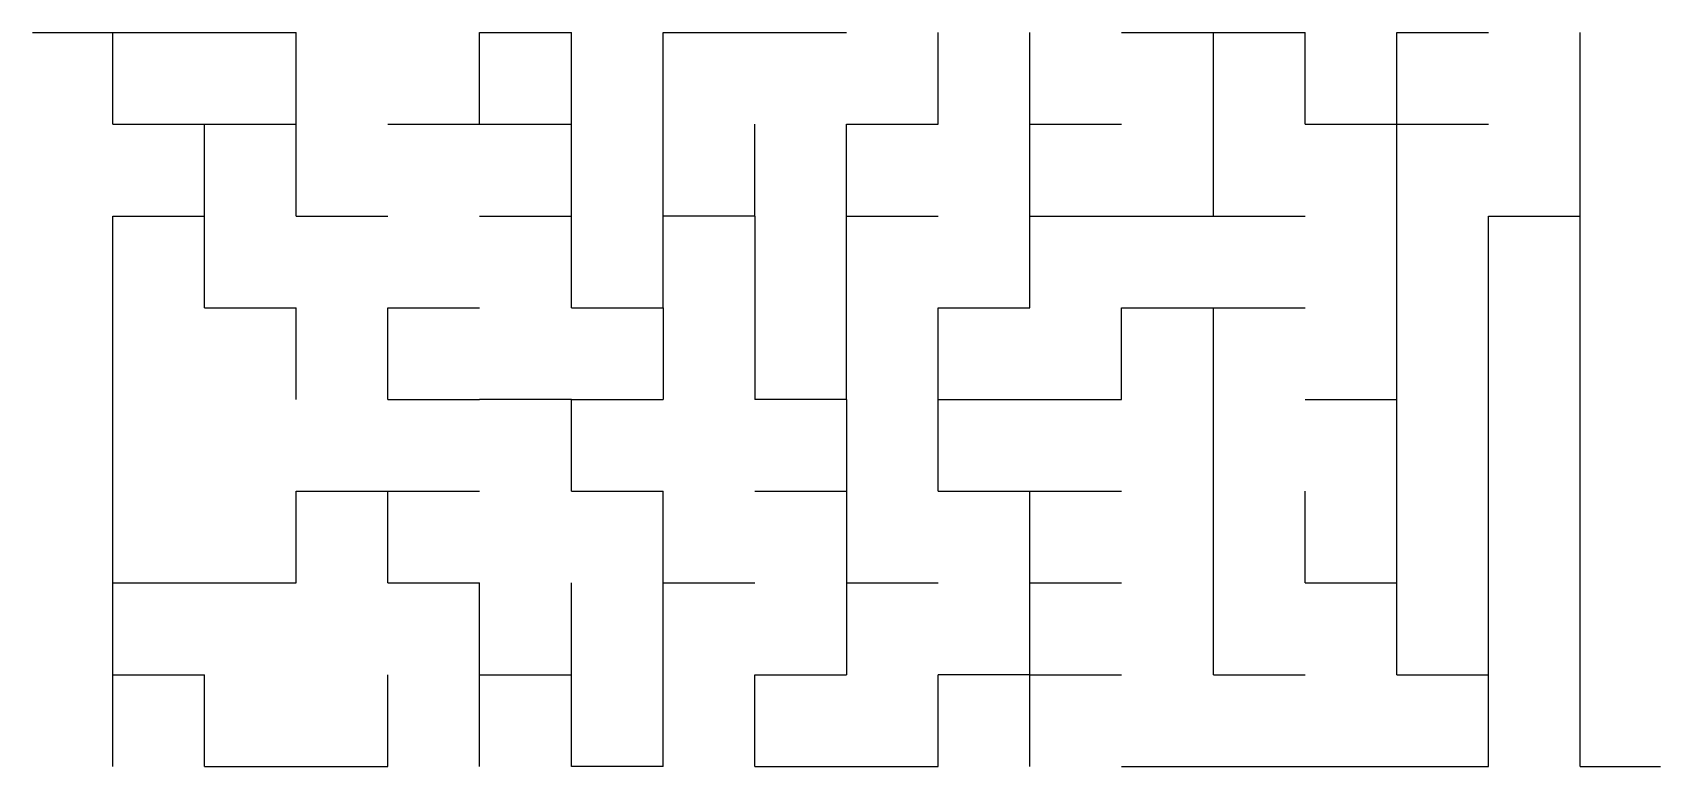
# Paper-space layout 'SW_SW_Model_1_2' of a CAD drawing. Header units: millimetres. Extents: x 10 to 152, y 18 to 82.
import ezdxf

# ---------------------------------------------------------------- set-up
doc = ezdxf.new("R2010")
doc.units = ezdxf.units.MM
doc.layers.add('SLD-0', color=179, linetype='Continuous')

psp = doc.layouts.new('SW_SW_Model_1_2')

# ---------------------------------------------------------------- linework, layer by layer
at = {"layer": 'SLD-0', "color": 179, "lineweight": 25}
for p, q in [((10, 82), (33, 82)), ((129, 26), (129, 82)), ((145, 18), (145, 82)), ((17, 74), (33, 74)), ((17, 18), (17, 66)), ((17, 66), (25, 66)), ((137, 18), (137, 66)), ((25, 58), (33, 58)), ((113, 26), (113, 58)), ((33, 42), (49, 42)), ((65, 18), (65, 42)), ((97, 18), (97, 42)), ((121, 34), (121, 42)), ((17, 34), (33, 34)), ((49, 18), (49, 34)), ((57, 18), (57, 34)), ((17, 26), (25, 26)), ((25, 18), (25, 26)), ((41, 18), (41, 26)), ((73, 18), (73, 26)), ((89, 18), (89, 26))]:
    psp.add_line(p, q, dxfattribs=at)
at = {"layer": 'SLD-0'}
for p, q in [((17, 74), (17, 82)), ((33, 66), (33, 82)), ((49, 82), (57, 82)), ((49, 74), (49, 82)), ((57, 58), (57, 82)), ((65, 82), (81, 82)), ((65, 58), (65, 82)), ((89, 74), (89, 82)), ((97, 58), (97, 82)), ((105, 82), (121, 82)), ((113, 66), (113, 82)), ((121, 74), (121, 82)), ((129, 82), (137, 82)), ((25, 58), (25, 74)), ((41, 74), (57, 74)), ((73, 66), (73, 74)), ((81, 50), (81, 74)), ((81, 74), (89, 74)), ((97, 74), (105, 74)), ((121, 74), (129, 74)), ((129, 74), (137, 74)), ((33, 66), (41, 66)), ((49, 66), (57, 66)), ((73, 66), (65, 66)), ((73, 66), (73, 50)), ((81, 66), (89, 66)), ((97, 66), (121, 66)), ((137, 66), (145, 66)), ((33, 50), (33, 58)), ((41, 50), (41, 58)), ((41, 58), (49, 58)), ((57, 58), (65, 58)), ((65, 58), (65, 50)), ((89, 58), (97, 58)), ((89, 42), (89, 58)), ((105, 50), (105, 58)), ((105, 58), (113, 58)), ((113, 58), (121, 58)), ((41, 50), (49, 50)), ((57, 50), (49, 50)), ((57, 42), (57, 50)), ((57, 50), (65, 50)), ((81, 50), (73, 50)), ((81, 50), (81, 42)), ((89, 50), (105, 50)), ((121, 50), (129, 50)), ((33, 34), (33, 42)), ((41, 34), (41, 42)), ((57, 42), (65, 42)), ((73, 42), (81, 42)), ((81, 42), (81, 26)), ((89, 42), (105, 42)), ((41, 34), (49, 34)), ((65, 34), (73, 34)), ((81, 34), (89, 34)), ((97, 34), (105, 34)), ((121, 34), (129, 34)), ((49, 26), (57, 26)), ((73, 26), (81, 26)), ((97, 26), (89, 26)), ((97, 26), (105, 26)), ((113, 26), (121, 26)), ((129, 26), (137, 26)), ((25, 18), (41, 18)), ((65, 18), (57, 18)), ((73, 18), (89, 18)), ((105, 18), (137, 18)), ((145, 18), (152, 18))]:
    psp.add_line(p, q, dxfattribs=at)

doc.saveas('drawing.dxf')
